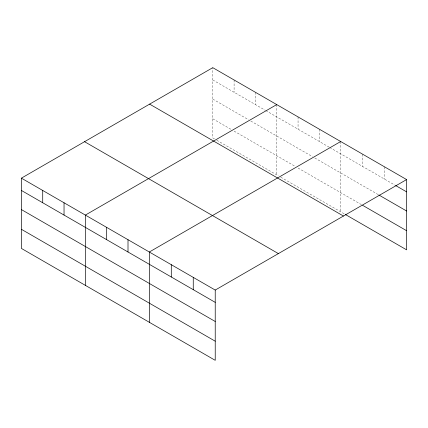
<?xml version="1.0" encoding="UTF-8"?>
<svg xmlns="http://www.w3.org/2000/svg" width="428" height="428" viewBox="0 0 428 428"><rect width="100%" height="100%" fill="white"/><g stroke="black" fill="none" stroke-linecap="round" stroke-linejoin="round"><path stroke-width="0.32" stroke-dasharray="2.14 1.6" d="M214.503 138.94L212.775 137.939L212.775 67.667M212.775 79.961L265.21 110.237M265.788 110.568L329.175 147.162M329.753 147.494L395.039 185.19M212.775 99.093L248.502 119.722M250.803 121.049L312.461 156.648M314.767 157.98L378.272 194.644M212.775 118.807L231.211 129.454M234.095 131.118L295.176 166.38M298.059 168.044L362.088 205.012M216.809 140.266L278.462 175.865M280.768 177.197L344.743 214.134M384.633 166.888L384.633 179.182M362.666 154.208L362.666 166.503M340.699 141.524L340.699 211.796M319.379 129.213L319.379 141.508M298.059 116.908L298.059 129.197M276.734 104.598L276.734 174.87M255.414 92.288L255.414 104.582M234.095 79.977L234.095 92.271"/><path stroke-width="0.64" d="M215.225 321.487L215.225 290.061L21.4 178.155L21.4 248.427L215.225 360.333L215.225 321.487L21.4 209.581M345.321 214.465L406.6 249.845L406.6 179.573L212.775 67.667L21.4 178.155M276.734 104.598L85.365 215.086L85.365 285.358M340.699 141.524L149.324 252.012L149.324 322.284M215.225 290.061L406.6 179.573M395.616 185.522L406.6 191.867M378.85 194.981L406.6 210.999M362.666 205.344L406.6 230.713M149.618 104.127L343.449 216.033M84.551 141.695L278.382 253.601M21.4 190.449L215.225 302.355M21.4 229.296L215.225 341.202M193.258 277.376L193.258 289.67M171.291 264.697L171.291 276.991M128.004 239.701L128.004 251.996M106.684 227.396L106.684 239.685M64.04 202.776L64.04 215.07M42.72 190.465L42.72 202.76"/></g></svg>
